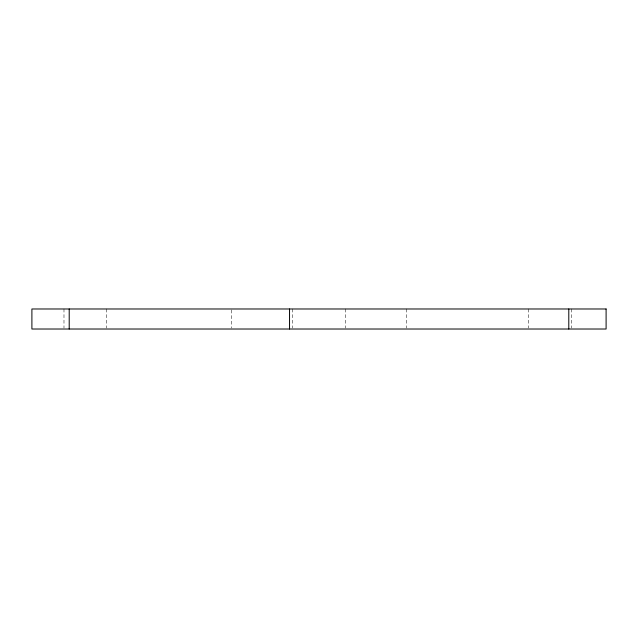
<?xml version="1.0" encoding="UTF-8"?>
<svg xmlns="http://www.w3.org/2000/svg" width="638" height="638" viewBox="0 0 638 638"><rect width="100%" height="100%" fill="white"/><g stroke="black" fill="none" stroke-linecap="round" stroke-linejoin="round"><path stroke-width="0.48" stroke-dasharray="3.19 2.39" d="M571.417 308.983L571.417 328.06M528.687 308.983L528.687 328.06M406.462 308.983L406.462 328.06M345.732 308.983L345.708 328.06M292.268 308.983L292.292 328.06M231.538 309.94L231.538 328.06M106.713 308.983L106.713 328.06M63.983 308.983L63.983 328.06"/><path stroke-width="0.96" d="M568.793 308.983L568.793 329.017M289.54 308.983L289.54 329.017M69.207 308.983L69.207 329.017M606.1 308.983L31.9 308.983L31.9 329.017L606.1 329.017L606.1 308.983"/></g></svg>
